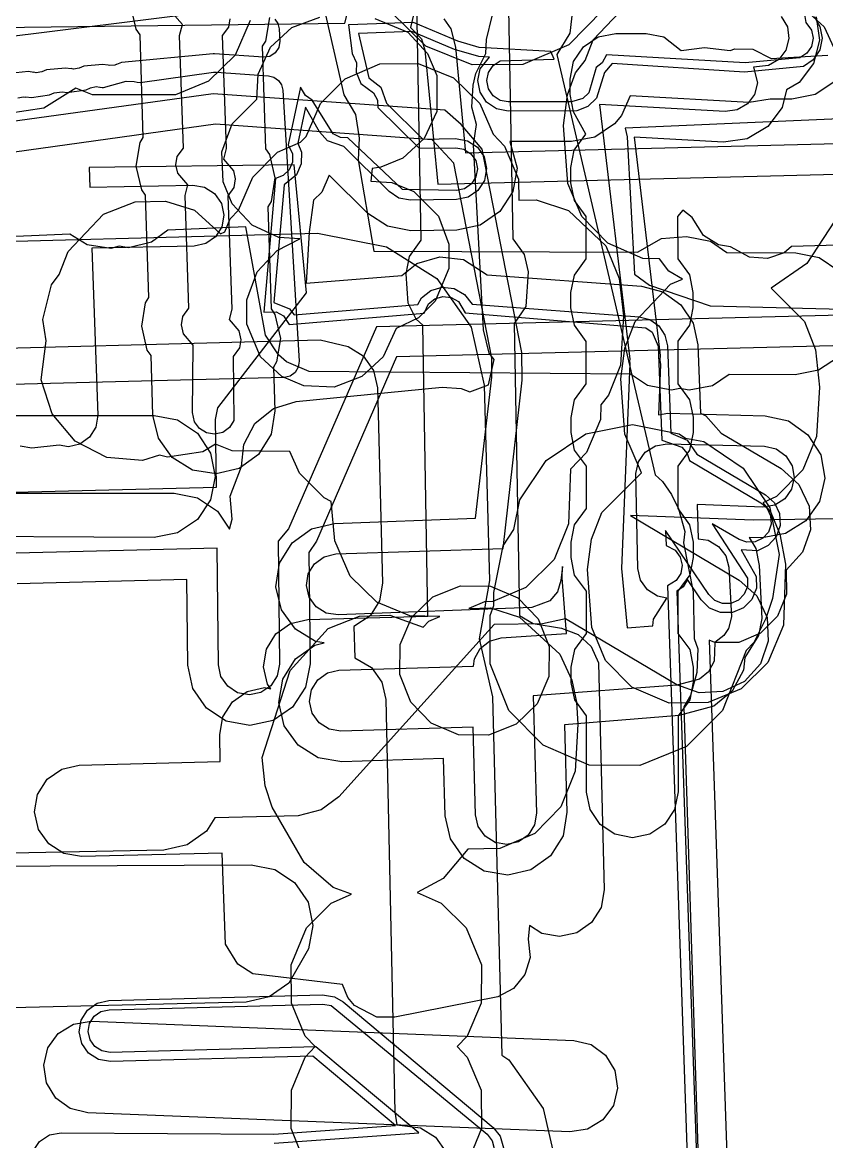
# Model space of a CAD drawing. Header units: metres. Extents: x 17722 to 17999, y 13535 to 15917.
# Drawn here: x 17817.44 to 17843.81, y 15825.4 to 15862.08 of the extents above; entities that cross this region are included whole.
import ezdxf

# ---------------------------------------------------------------- set-up
doc = ezdxf.new("R2010")
doc.units = ezdxf.units.M
doc.layers.add('AI_GREENING_EXCLUSIONS', color=1, linetype='Continuous')
doc.layers.add('AI_GREENING_LAWN', color=82, linetype='Continuous')

msp = doc.modelspace()

# ---------------------------------------------------------------- linework, layer by layer
at = {"layer": 'AI_GREENING_EXCLUSIONS'}
for points in [[(17816.515, 15865.271), (17816.63, 15861.907), (17828.015, 15862.054), (17830.341, 15871.104)], [(17832.345, 15871.029), (17830.161, 15861.912), (17830.529, 15861.544), (17830.641, 15861.17), (17831.057, 15856.775), (17868.13, 15857.706)], [(17825.438, 15870.825), (17827.98, 15859.701), (17828.368, 15859.057), (17828.485, 15858.286), (17828.452, 15857.571), (17828.969, 15854.582), (17837.603, 15854.551), (17838.397, 15854.996), (17839.212, 15855.062), (17839.997, 15854.904), (17840.537, 15854.541), (17842.792, 15854.53), (17843.557, 15854.375), (17844.204, 15853.939)], [(17833.339, 15864.835), (17833.516, 15854.985), (17833.895, 15854.475), (17834.019, 15853.903), (17833.942, 15852.768), (17833.565, 15852.211), (17833.737, 15842.641), (17834.183, 15842.373), (17835.111, 15842.224), (17835.659, 15842.02), (17836.088, 15841.622), (17836.332, 15841.089), (17836.517, 15833.645), (17836.415, 15833.069), (17836.1, 15832.576), (17835.62, 15832.241), (17835.048, 15832.115), (17834.472, 15832.218), (17834.064, 15832.478), (17834.018, 15832.036), (17834.087, 15831.43), (17833.915, 15830.87), (17833.543, 15830.419), (17833.026, 15830.144), (17829.65, 15829.475), (17829.064, 15829.477), (17828.332, 15829.856), (17828.111, 15830.117), (17827.936, 15830.544), (17824.997, 15830.896), (17824.504, 15831.212), (17824.106, 15831.862), (17823.99, 15834.851), (17819.381, 15834.737), (17818.804, 15834.838), (17818.31, 15835.151), (17817.973, 15835.629), (17817.844, 15836.2), (17817.944, 15836.777), (17818.257, 15837.271), (17818.736, 15837.608), (17819.307, 15837.737), (17823.929, 15837.85), (17823.911, 15838.744), (17824.014, 15839.32), (17824.329, 15839.813), (17824.809, 15840.148), (17825.38, 15840.274), (17825.588, 15840.237), (17825.478, 15840.392), (17825.348, 15840.962), (17825.445, 15841.539), (17825.756, 15842.035), (17826.233, 15842.374), (17826.803, 15842.505), (17830.737, 15842.619), (17830.566, 15852.156), (17830.349, 15852.347), (17830.091, 15852.872), (17830.029, 15853.832), (17830.133, 15854.408), (17830.516, 15854.946), (17830.344, 15864.528)], [(17842.399, 15863.141), (17843.724, 15861.93), (17844.039, 15861.242)], [(17824.908, 15862.144), (17824.416, 15861.004), (17823.548, 15860.155), (17822.465, 15859.701), (17819.739, 15859.709), (17819.194, 15859.922), (17818.147, 15859.263), (17816.989, 15859.092), (17816.744, 15859.153), (17816.167, 15858.976), (17814.341, 15859.077), (17813.302, 15859.616), (17812.515, 15860.615), (17811.945, 15860.446), (17810.757, 15860.446), (17810.435, 15860.511), (17809.088, 15861.142), (17808.278, 15861.952), (17807.954, 15862.565)], [(17825.539, 15862.238), (17825.413, 15861.468), (17825.306, 15861.296), (17825.413, 15857.934), (17825.542, 15857.754), (17825.721, 15856.98), (17825.595, 15856.21), (17825.489, 15856.037), (17825.597, 15852.686), (17825.724, 15852.509), (17825.903, 15851.722), (17825.778, 15850.952), (17825.671, 15850.779), (17825.721, 15849.349), (17825.595, 15848.578), (17825.184, 15847.915), (17824.551, 15847.459), (17823.791, 15847.28), (17823.021, 15847.406), (17822.357, 15847.817), (17821.902, 15848.45), (17821.723, 15849.21), (17821.664, 15851.158), (17821.536, 15851.335), (17821.357, 15852.122), (17821.482, 15852.892), (17821.589, 15853.065), (17821.483, 15856.414), (17821.483, 15856.414), (17821.354, 15856.593), (17821.175, 15857.367), (17821.301, 15858.137), (17821.407, 15858.31), (17821.303, 15861.669), (17821.172, 15861.851), (17820.993, 15862.611)], [(17836.479, 15862.489), (17835.356, 15861.345), (17833.847, 15860.698), (17832.186, 15860.682), (17830.664, 15861.302), (17829.52, 15862.425)], [(17835.512, 15862.759), (17835.384, 15861.728), (17834.968, 15861.024), (17838.182, 15847.249), (17838.428, 15847.032), (17838.722, 15846.601), (17838.954, 15846.139), (17839.163, 15845.387), (17839.118, 15845.025), (17839.436, 15843.415), (17839.464, 15841.89), (17839.586, 15841.549), (17839.548, 15840.769), (17839.341, 15840.016), (17839.129, 15839.649), (17840.761, 15787.854)], [(17835.512, 15862.759), (17835.384, 15861.728), (17834.968, 15861.024), (17838.182, 15847.249), (17838.428, 15847.032), (17838.722, 15846.601), (17838.954, 15846.139), (17839.163, 15845.387), (17839.118, 15845.025), (17839.436, 15843.415), (17839.464, 15841.89), (17839.586, 15841.549), (17839.548, 15840.769), (17839.341, 15840.016), (17839.129, 15839.649), (17840.761, 15787.854)], [(17844.25, 15855.845), (17843.163, 15854.176), (17841.992, 15853.365), (17843.077, 15852.273), (17843.438, 15851.344), (17843.571, 15850.127), (17843.477, 15848.501), (17843.024, 15847.417), (17842.169, 15846.54), (17841.714, 15846.333), (17841.978, 15846.018), (17842.278, 15845.308), (17842.46, 15844.319), (17842.395, 15842.327), (17841.88, 15841.095), (17841.003, 15840.24), (17839.919, 15839.787), (17838.65, 15839.77), (17837.418, 15840.285), (17836.563, 15841.162), (17836.11, 15842.246), (17835.965, 15844.146), (17836.095, 15845.144), (17836.434, 15846.019), (17837.741, 15847.316), (17837.192, 15848.582), (17837.064, 15850.401), (17837.194, 15851.399), (17837.533, 15852.274), (17838.693, 15853.496), (17839.077, 15853.66), (17838.636, 15853.927), (17838.324, 15854.326), (17837.786, 15854.343), (17836.635, 15854.841), (17835.78, 15855.718), (17835.327, 15856.802), (17835.182, 15858.702), (17835.312, 15859.7), (17835.573, 15860.424), (17835.891, 15860.828), (17836.158, 15861.502), (17837.227, 15862.628)], [(17814.887, 15846.645), (17822.42, 15846.645), (17823.185, 15846.493), (17823.834, 15846.059), (17824.232, 15845.464), (17824.315, 15845.802), (17824.257, 15846.552), (17824.626, 15847.518), (17824.698, 15848.245), (17825.066, 15848.933), (17825.67, 15849.428), (17826.416, 15849.654), (17831.199, 15850.123), (17831.828, 15850.084), (17832.108, 15849.974), (17832.722, 15850.201), (17832.908, 15851.029), (17832.749, 15851.241), (17832.556, 15851.997), (17832.228, 15858.06), (17832.324, 15858.73), (17832.178, 15859.301), (17832.215, 15860.021), (17832.304, 15860.403), (17832.637, 15861.054), (17832.659, 15861.522), (17832.846, 15862.28)], [(17842.321, 15862.272), (17842.519, 15861.935), (17842.572, 15861.549), (17842.474, 15861.171), (17842.239, 15860.86), (17841.903, 15860.662), (17841.407, 15860.615), (17841.54, 15860.097), (17841.443, 15859.719), (17841.208, 15859.407), (17840.872, 15859.208), (17840.486, 15859.154), (17836.365, 15859.382), (17837.353, 15851.046), (17837.347, 15850.97), (17837.359, 15850.895), (17837.087, 15844.178), (17837.273, 15842.234), (17838.11, 15842.3), (17838.131, 15842.519), (17838.573, 15843.205), (17838.26, 15843.27), (17837.93, 15843.479), (17837.705, 15843.797), (17837.618, 15844.178), (17837.552, 15847.294), (17837.637, 15847.675), (17837.862, 15847.994), (17838.192, 15848.202), (17838.577, 15848.268), (17841.771, 15848.188), (17842.151, 15848.102), (17842.47, 15847.877), (17842.679, 15847.547), (17842.745, 15847.163), (17842.659, 15846.782), (17842.435, 15846.463), (17842.105, 15846.255), (17841.72, 15846.188), (17839.564, 15846.276), (17839.593, 15845.157), (17839.928, 15845.104), (17840.264, 15844.906), (17840.5, 15844.595), (17840.598, 15844.218), (17840.688, 15842.592), (17840.592, 15842.214), (17840.436, 15841.98), (17840.139, 15841.755), (17840.123, 15841.142), (17839.939, 15840.798), (17839.637, 15840.551), (17838.899, 15840.357), (17834.189, 15840.001), (17834.297, 15836.16), (17834.231, 15835.776), (17834.024, 15835.445), (17833.706, 15835.219), (17833.325, 15835.133), (17832.94, 15835.198), (17832.61, 15835.406), (17832.384, 15835.724), (17832.297, 15836.104), (17832.217, 15838.976), (17827.882, 15838.847), (17827.497, 15838.911), (17827.167, 15839.118), (17826.94, 15839.436), (17826.853, 15839.816), (17826.917, 15840.201), (17827.124, 15840.532), (17827.442, 15840.758), (17827.822, 15840.846), (17832.23, 15840.978), (17832.261, 15841.216), (17832.451, 15841.557), (17832.758, 15841.799), (17833.133, 15841.905), (17835.282, 15842.048), (17835.133, 15843.875), (17835.145, 15844.24), (17835.099, 15843.791), (17834.982, 15843.419), (17834.731, 15843.12), (17834.142, 15842.9), (17827.79, 15842.659), (17827.405, 15842.721), (17827.073, 15842.925), (17826.844, 15843.241), (17826.753, 15843.621), (17826.815, 15844.006), (17827.019, 15844.338), (17827.335, 15844.567), (17827.715, 15844.658), (17833.199, 15844.83), (17833.826, 15850.347), (17833.813, 15851.261), (17832.518, 15857.926), (17831.83, 15858.729), (17831.294, 15859.203), (17823.699, 15859.742), (17816, 15858.681)], [(17843.463, 15862.264), (17843.571, 15861.491), (17843.375, 15860.736), (17842.904, 15860.113), (17842.495, 15859.872), (17842.344, 15859.286), (17841.875, 15858.662), (17841.203, 15858.265), (17840.431, 15858.155), (17837.498, 15858.317), (17838.346, 15851.163), (17838.334, 15851.012), (17838.359, 15850.861), (17838.291, 15849.215), (17838.602, 15849.268), (17841.796, 15849.187), (17842.557, 15849.016), (17843.195, 15848.566), (17843.612, 15847.907), (17843.745, 15847.138), (17843.573, 15846.376), (17843.124, 15845.739), (17842.464, 15845.322), (17841.695, 15845.189), (17841.273, 15845.199), (17841.481, 15844.839), (17841.597, 15844.276), (17841.686, 15842.541), (17841.578, 15841.988), (17841.121, 15841.268), (17841.08, 15840.851), (17840.712, 15840.163), (17840.109, 15839.668), (17838.978, 15839.36), (17835.216, 15839.061), (17835.296, 15836.188), (17835.166, 15835.419), (17834.75, 15834.758), (17834.114, 15834.307), (17833.353, 15834.133), (17832.584, 15834.264), (17831.923, 15834.679), (17831.472, 15835.315), (17831.298, 15836.076), (17831.245, 15837.947), (17827.912, 15837.847), (17827.143, 15837.976), (17826.481, 15838.39), (17826.028, 15839.026), (17825.853, 15839.786), (17825.983, 15840.556), (17826.396, 15841.218), (17827.032, 15841.67), (17827.332, 15841.739), (17827.057, 15841.783), (17826.393, 15842.192), (17825.935, 15842.824), (17825.754, 15843.583), (17825.877, 15844.353), (17826.286, 15845.018), (17826.918, 15845.476), (17827.677, 15845.657), (17832.302, 15845.832), (17832.832, 15850.455), (17832.83, 15851.075), (17831.588, 15857.461), (17830.873, 15858.231), (17823.774, 15858.744), (17816.718, 15857.761)], [(17824.239, 15862.195), (17824.196, 15861.924), (17823.993, 15861.649), (17824.122, 15857.94), (17824.031, 15857.594), (17824.359, 15857.215), (17824.421, 15856.949), (17824.378, 15856.666), (17824.176, 15856.391), (17824.304, 15852.682), (17824.218, 15852.344), (17824.541, 15851.97), (17824.604, 15851.677), (17824.56, 15851.407), (17824.358, 15851.133), (17824.377, 15849.034), (17824.234, 15848.802), (17824.012, 15848.642), (17823.746, 15848.58), (17823.477, 15848.624), (17823.244, 15848.767), (17823.085, 15848.989), (17823.021, 15849.289), (17823.042, 15851.5), (17822.72, 15851.874), (17822.656, 15852.167), (17822.7, 15852.437), (17822.902, 15852.711), (17822.902, 15852.711), (17822.774, 15856.407), (17822.865, 15856.753), (17822.537, 15857.132), (17822.474, 15857.412), (17822.518, 15857.682), (17822.72, 15857.956), (17822.592, 15861.652), (17822.688, 15862.006), (17822.355, 15862.39)], [(17829.001, 15862.209), (17830.077, 15861.761), (17830.724, 15861.062), (17831.026, 15860.339), (17831.026, 15859.159), (17830.617, 15858.277), (17829.918, 15857.63), (17829.195, 15857.328), (17828.904, 15857.289), (17828.869, 15856.872), (17829.551, 15856.833), (17830.274, 15856.531), (17831.08, 15855.725), (17831.421, 15854.808), (17831.421, 15854.016), (17830.973, 15852.94), (17830.433, 15852.4), (17829.695, 15852.051), (17829.275, 15851.116), (17828.576, 15850.469), (17827.659, 15850.128), (17826.673, 15850.167), (17825.95, 15850.469), (17825.251, 15851.116), (17824.803, 15852.192), (17824.803, 15852.984), (17825.144, 15853.901), (17825.791, 15854.6), (17826.536, 15854.985), (17825.854, 15855.024), (17824.972, 15855.433), (17824.325, 15856.132), (17824.023, 15856.855), (17823.984, 15857.841), (17824.325, 15858.758), (17825.132, 15859.564), (17825.171, 15860.385), (17825.58, 15861.267), (17826.279, 15861.914), (17827.196, 15862.255)], [(17843.066, 15862.403), (17843.123, 15862.077), (17843.308, 15861.828), (17843.362, 15861.56), (17843.308, 15861.292), (17843.156, 15861.065), (17842.929, 15860.913), (17841.135, 15860.749), (17836.592, 15861.015), (17836.449, 15860.749), (17836.253, 15860.603), (17836.015, 15859.769), (17835.818, 15859.58), (17835.441, 15859.47), (17833.369, 15859.47), (17833.101, 15859.523), (17832.874, 15859.675), (17832.722, 15859.902), (17832.669, 15860.17), (17832.722, 15860.438), (17832.874, 15860.665), (17833.101, 15860.816), (17834.879, 15860.87), (17834.77, 15861.122), (17832.42, 15861.26), (17831.72, 15861.468), (17830.266, 15862.079), (17828.132, 15861.999), (17828.258, 15861.061), (17828.396, 15860.75), (17828.386, 15860.451), (17828.533, 15860.071), (17828.957, 15859.773), (17829.081, 15859.53), (17829.1, 15859.286), (17830.448, 15857.952), (17831.65, 15857.97), (17831.919, 15857.921), (17832.148, 15857.772), (17832.303, 15857.548), (17832.36, 15857.281), (17832.311, 15857.012), (17832.163, 15856.783), (17831.938, 15856.628), (17831.671, 15856.57), (17829.899, 15856.6), (17828.115, 15858.292), (17827.872, 15858.309), (17827.627, 15858.431), (17826.946, 15859.526), (17826.724, 15859.686), (17826.559, 15859.954), (17826.158, 15858.066), (17826.296, 15857.774), (17826.293, 15857.501), (17826.185, 15857.25), (17825.989, 15857.06), (17825.742, 15856.961), (17825.355, 15852.581), (17825.763, 15852.589), (17826.002, 15852.457), (17826.191, 15852.176), (17830.615, 15852.545), (17830.755, 15852.852), (17830.969, 15853.023), (17831.231, 15853.098), (17831.503, 15853.067), (17831.742, 15852.935), (17831.959, 15852.557), (17837.885, 15852.07), (17838.092, 15851.922), (17838.287, 15851.463), (17838.408, 15848.383), (17839.057, 15848.153), (17839.237, 15847.947), (17839.315, 15847.716), (17841.651, 15846.333), (17841.854, 15846.151), (17841.972, 15845.904), (17841.987, 15845.632), (17841.897, 15845.374), (17841.714, 15845.171), (17841.468, 15845.053), (17841.195, 15845.038), (17840.938, 15845.128), (17840.06, 15845.648), (17841.208, 15843.859), (17841.209, 15843.586), (17841.106, 15843.333), (17840.915, 15843.139), (17840.663, 15843.033), (17840.39, 15843.031), (17840.137, 15843.134), (17839.942, 15843.326), (17838.524, 15845.42), (17838.543, 15844.931), (17838.846, 15844.776), (17839.006, 15844.554), (17839.068, 15844.288), (17839.024, 15844.019), (17838.88, 15843.787), (17838.591, 15843.611), (17839.38, 15820.782)], [(17843.401, 15862.276), (17843.586, 15861.942), (17843.662, 15861.56), (17843.585, 15861.177), (17843.368, 15860.853), (17843.044, 15860.636), (17841.118, 15860.449), (17836.778, 15860.728), (17836.524, 15860.438), (17836.261, 15859.597), (17835.98, 15859.327), (17835.617, 15859.185), (17833.369, 15859.17), (17832.986, 15859.246), (17832.662, 15859.463), (17832.445, 15859.787), (17832.369, 15860.17), (17832.445, 15860.552), (17832.756, 15860.94), (17832.403, 15860.96), (17831.604, 15861.192), (17830.211, 15861.777), (17828.46, 15861.711), (17828.803, 15860.264), (17829.192, 15859.959), (17829.384, 15859.427), (17830.569, 15858.254), (17831.646, 15858.27), (17832.029, 15858.2), (17832.357, 15857.988), (17832.579, 15857.667), (17832.66, 15857.285), (17832.59, 15856.901), (17832.378, 15856.574), (17832.057, 15856.352), (17831.675, 15856.27), (17830.169, 15856.248), (17829.786, 15856.322), (17829.467, 15856.531), (17827.977, 15858.006), (17827.443, 15858.193), (17827.187, 15858.488), (17826.726, 15859.295), (17826.476, 15858.119), (17826.591, 15857.829), (17826.586, 15857.439), (17826.432, 15857.08), (17826.025, 15856.757), (17825.684, 15852.894), (17826.195, 15852.686), (17826.351, 15852.491), (17830.405, 15852.828), (17830.526, 15853.046), (17830.831, 15853.289), (17831.207, 15853.397), (17831.594, 15853.353), (17831.935, 15853.164), (17832.183, 15852.841), (17837.662, 15852.433), (17838.013, 15852.341), (17838.307, 15852.131), (17838.508, 15851.829), (17838.587, 15851.475), (17838.699, 15848.615), (17839.24, 15848.39), (17839.556, 15847.922), (17841.804, 15846.591), (17842.094, 15846.331), (17842.263, 15845.979), (17842.284, 15845.589), (17842.155, 15845.221), (17841.894, 15844.931), (17841.543, 15844.762), (17841.001, 15844.794), (17841.501, 15843.92), (17841.504, 15843.53), (17841.357, 15843.168), (17841.083, 15842.891), (17840.723, 15842.739), (17840.333, 15842.736), (17839.972, 15842.883), (17839.694, 15843.158), (17839.246, 15843.818), (17839.1, 15843.582), (17838.898, 15843.437), (17839.679, 15820.793)], [(17831.26, 15862.198), (17831.483, 15861.865), (17831.636, 15861.264), (17831.965, 15857.798), (17868.105, 15858.706)], [(17848.745, 15854.908), (17842.657, 15854.738), (17842.419, 15854.53), (17841.864, 15854.344), (17841.28, 15854.384), (17840.661, 15854.718), (17840.263, 15854.786), (17839.768, 15855.097), (17839.403, 15855.689), (17839.095, 15855.927), (17838.923, 15855.72), (17838.924, 15854.329), (17839.31, 15853.802), (17839.425, 15853.228), (17839.425, 15852.728), (17839.312, 15852.154), (17838.926, 15851.627), (17838.927, 15850.236), (17839.314, 15849.709), (17839.428, 15849.135), (17839.429, 15848.635), (17839.315, 15848.061), (17838.93, 15847.534), (17838.931, 15846.143), (17839.317, 15845.616), (17839.432, 15845.043), (17839.432, 15844.543), (17839.318, 15843.968), (17838.933, 15843.441), (17838.934, 15842.05), (17839.32, 15841.524), (17839.435, 15840.95), (17839.436, 15840.45), (17839.322, 15839.875), (17838.936, 15839.348), (17838.938, 15836.856), (17838.825, 15836.282), (17838.5, 15835.795), (17838.014, 15835.47), (17837.44, 15835.355), (17836.866, 15835.469), (17836.379, 15835.794), (17836.053, 15836.28), (17835.938, 15836.854), (17835.936, 15839.346), (17835.55, 15839.872), (17835.436, 15840.446), (17835.435, 15840.946), (17835.549, 15841.52), (17835.934, 15842.048), (17835.933, 15843.438), (17835.547, 15843.965), (17835.547, 15843.965), (17835.432, 15844.539), (17835.432, 15845.039), (17835.545, 15845.613), (17835.931, 15846.141), (17835.93, 15847.531), (17835.543, 15848.058), (17835.429, 15848.632), (17835.428, 15849.132), (17835.542, 15849.706), (17835.927, 15850.234), (17835.926, 15851.624), (17835.54, 15852.151), (17835.425, 15852.725), (17835.425, 15853.225), (17835.539, 15853.799), (17835.924, 15854.327), (17835.923, 15855.717), (17835.537, 15856.244), (17835.422, 15856.818), (17835.421, 15857.318), (17835.535, 15857.892), (17835.91, 15858.412), (17835.51, 15859.144), (17835.396, 15859.718), (17835.396, 15860.218), (17835.51, 15860.792), (17835.835, 15861.279), (17836.322, 15861.604), (17836.896, 15861.718), (17837.896, 15861.718), (17838.47, 15861.604), (17839.036, 15861.16), (17839.807, 15861.261), (17840.644, 15861.157), (17840.8, 15861.217), (17841.385, 15861.204), (17841.994, 15860.89), (17843.849, 15861)], [(17826.718, 15824.673), (17826.25, 15825.826), (17826.264, 15827.084), (17826.718, 15828.167), (17827.041, 15828.509), (17826.718, 15828.852), (17826.264, 15829.935), (17826.25, 15831.193), (17826.756, 15832.403), (17827.567, 15833.214), (17828.232, 15833.506), (17827.627, 15833.719), (17826.68, 15834.545), (17825.629, 15836.354), (17825.403, 15837.055), (17825.308, 15837.989), (17826.225, 15840.841), (17827.463, 15842.214), (17828.493, 15842.621), (17829.487, 15842.648), (17830.581, 15842.254), (17830.768, 15842.452), (17831.131, 15842.608), (17830.145, 15842.625), (17829.061, 15843.078), (17828.184, 15843.933), (17827.686, 15845.084), (17827.569, 15846.378), (17827.333, 15846.494), (17826.523, 15847.304), (17826.21, 15848.012), (17824.325, 15848.034), (17823.771, 15848.251), (17823.355, 15848.002), (17822.197, 15847.831), (17821.943, 15847.895), (17821.376, 15847.716), (17820.21, 15847.816), (17819.171, 15848.355), (17818.417, 15849.251), (17818.063, 15850.367), (17818.218, 15851.637), (17818.114, 15852.343), (17818.399, 15853.478), (17818.654, 15853.821), (17818.947, 15854.568), (17820.107, 15855.79), (17821.137, 15856.197), (17822.131, 15856.224), (17823.08, 15855.924), (17823.941, 15855.153), (17824.079, 15855.211), (17824.258, 15855.637), (17824.53, 15855.928), (17824.997, 15857.01), (17825.808, 15857.821), (17825.808, 15857.821), (17826.563, 15858.151), (17826.746, 15858.335), (17827.214, 15859.417), (17828.024, 15860.228), (17829.165, 15860.719), (17830.422, 15860.734), (17831.576, 15860.266), (17832.443, 15859.417), (17832.879, 15858.41), (17833.249, 15858.022), (17833.702, 15856.939), (17833.716, 15856.252), (17834.29, 15856.268), (17835.34, 15855.916), (17836.564, 15854.757), (17837.011, 15853.682), (17837.144, 15852.465), (17837.05, 15850.839), (17836.66, 15849.856), (17836.41, 15849.546), (17836.393, 15849.068), (17835.94, 15847.984), (17835.413, 15847.436), (17835.343, 15845.643), (17834.873, 15844.478), (17833.951, 15843.556), (17832.867, 15843.103), (17832.591, 15843.086), (17832.073, 15842.867), (17832.792, 15842.886), (17833.741, 15842.586), (17835.066, 15841.375), (17835.452, 15840.519), (17835.607, 15839.8), (17835.646, 15839.083), (17835.569, 15837.538), (17835.099, 15836.373), (17834.244, 15835.496), (17833.093, 15834.998), (17832.04, 15834.981), (17831.242, 15834.016), (17830.382, 15833.56), (17831.175, 15833.214), (17831.986, 15832.403), (17832.492, 15831.193), (17832.478, 15829.935), (17832.024, 15828.852), (17831.701, 15828.509), (17832.024, 15828.167), (17832.478, 15827.084), (17832.492, 15825.826), (17832.024, 15824.673)], [(17844.075, 15860.145), (17843.426, 15859.712), (17842.661, 15859.56), (17841.951, 15859.56), (17841.268, 15859.45), (17837.363, 15859.668), (17837.081, 15859.025), (17836.856, 15858.755), (17836.207, 15858.322), (17835.441, 15858.17), (17833.423, 15858.17), (17833.66, 15857.3), (17833.519, 15856.532), (17833.095, 15855.877), (17832.453, 15855.434), (17831.69, 15855.27), (17830.174, 15855.248), (17829.408, 15855.397), (17828.771, 15855.813), (17827.496, 15857.071), (17827.256, 15856.514), (17826.984, 15856.249), (17826.842, 15855.202), (17826.744, 15853.527), (17829.884, 15853.788), (17830.373, 15854.178), (17831.124, 15854.393), (17831.899, 15854.305), (17832.677, 15853.807), (17837.737, 15853.43), (17838.438, 15853.247), (17839.027, 15852.825), (17839.427, 15852.221), (17839.586, 15851.514), (17839.674, 15849.27), (17839.851, 15849.183), (17840.345, 15848.616), (17842.313, 15847.452), (17842.894, 15846.931), (17843.232, 15846.227), (17843.274, 15845.448), (17843.015, 15844.712), (17842.48, 15844.124), (17842.486, 15843.341), (17842.192, 15842.618), (17841.644, 15842.063), (17840.925, 15841.759), (17840.144, 15841.754), (17839.954, 15841.832), (17840.679, 15820.827)], [(17860.026, 15859.605), (17837.198, 15858.609), (17837.269, 15858.333), (17837.513, 15853.828), (17837.999, 15853.464), (17839.99, 15852.793), (17849.081, 15852.562)], [(17817.196, 15846.679), (17823.804, 15846.842), (17823.778, 15849.059), (17823.849, 15849.443), (17826.754, 15853.216), (17826.356, 15857.413), (17819.632, 15857.325), (17819.655, 15856.679), (17823.032, 15856.745), (17823.416, 15856.676), (17823.745, 15856.466), (17823.968, 15856.146), (17824.051, 15855.764), (17823.983, 15855.38), (17823.772, 15855.052), (17823.452, 15854.829), (17823.071, 15854.745), (17819.724, 15854.68), (17819.916, 15849.202), (17819.853, 15848.817), (17819.648, 15848.486), (17819.331, 15848.258), (17818.951, 15848.168), (17818.649, 15848.217), (17817.752, 15848.126), (17817.367, 15848.189)], [(17809.261, 15799.026), (17807.936, 15849.566), (17808.266, 15851.489), (17809.307, 15853.139), (17810.9, 15854.265), (17813.063, 15854.804), (17827.117, 15855.173), (17829.376, 15854.727), (17831.026, 15853.686), (17832.152, 15852.093), (17832.583, 15850.19), (17832.751, 15843.79), (17832.421, 15841.873), (17832.851, 15839.977), (17833.159, 15828.225), (17833.393, 15828.077), (17834.519, 15826.484), (17834.95, 15824.581)], [(17844.194, 15851.111), (17843.544, 15850.68), (17842.778, 15850.53), (17840.615, 15850.537), (17840.067, 15850.172), (17839.302, 15850.021), (17838.999, 15850.08), (17838.721, 15850.025), (17837.933, 15850.18), (17837.381, 15850.548), (17826.846, 15850.632), (17826.104, 15850.958), (17825.844, 15851.179), (17825.413, 15851.829), (17824.765, 15855.373), (17822.211, 15855.267), (17821.68, 15854.878), (17820.922, 15854.692), (17820.62, 15854.739), (17820.342, 15854.67), (17819.57, 15854.787), (17818.997, 15855.133), (17816.211, 15855.018)], [(17868.254, 15853.088), (17829.048, 15852.103), (17826.169, 15845.478), (17825.824, 15845.079), (17825.872, 15841.049), (17825.8, 15840.665), (17825.587, 15840.338), (17825.265, 15840.118), (17824.883, 15840.037), (17824.5, 15840.109), (17824.173, 15840.322), (17823.952, 15840.644), (17823.872, 15841.025), (17823.827, 15844.842), (17817.245, 15844.68)], [(17868.279, 15852.088), (17829.711, 15851.12), (17827.087, 15845.08), (17826.829, 15844.7), (17826.872, 15841.06), (17826.728, 15840.293), (17826.302, 15839.64), (17825.659, 15839.198), (17824.895, 15839.037), (17824.128, 15839.18), (17823.474, 15839.606), (17823.033, 15840.25), (17822.872, 15841.014), (17822.839, 15843.817), (17817.269, 15843.68)], [(17813.155, 15851.306), (17827.209, 15851.674), (17828.122, 15851.46), (17828.122, 15851.46), (17828.617, 15851.147), (17828.955, 15850.669), (17829.084, 15850.099), (17829.252, 15843.698), (17829.153, 15843.121), (17828.84, 15842.626), (17828.311, 15842.277), (17828.34, 15841.255), (17828.885, 15840.934), (17829.223, 15840.456), (17829.352, 15839.886), (17829.656, 15826.374), (17829.717, 15825.944), (17830.489, 15825.85), (17830.984, 15825.538), (17831.322, 15825.06)], [(17815.911, 15849.199), (17821.767, 15849.199), (17822.533, 15849.047), (17823.182, 15848.613), (17823.615, 15847.964), (17823.767, 15847.199), (17823.615, 15846.434), (17823.182, 15845.785), (17822.533, 15845.351), (17821.767, 15845.199), (17813.848, 15845.241)], [(17848.908, 15845.879), (17841.398, 15845.766), (17837.38, 15845.914), (17840.937, 15843.801), (17841.517, 15843.279), (17841.853, 15842.575), (17841.895, 15841.795), (17841.634, 15841.06), (17841.113, 15840.479), (17840.408, 15840.143), (17839.629, 15840.102), (17838.893, 15840.362), (17835.242, 15842.531), (17834.494, 15842.371), (17832.905, 15842.347), (17827.822, 15836.692), (17827.236, 15836.267), (17826.48, 15836.074), (17823.757, 15836.006), (17823.482, 15835.572), (17822.844, 15835.123), (17822.083, 15834.952), (17813.781, 15834.786)], [(17805.171, 15834.371), (17824.948, 15834.462), (17825.715, 15834.316), (17826.367, 15833.888), (17826.806, 15833.243), (17826.965, 15832.479), (17826.819, 15831.712), (17826.175, 15830.585), (17825.537, 15830.136), (17824.776, 15829.965), (17815.287, 15829.737)], [(17817.785, 15825.075), (17818.004, 15825.398), (17818.33, 15825.613), (17818.713, 15825.687), (17825.687, 15825.642), (17829.675, 15825.928), (17826.961, 15828.195), (17820.328, 15828.021), (17819.943, 15828.087), (17819.613, 15828.295), (17819.388, 15828.614), (17819.302, 15828.994), (17819.368, 15829.379), (17819.576, 15829.709), (17819.895, 15829.934), (17820.275, 15830.02), (17827.286, 15830.204), (17827.671, 15830.138), (17827.954, 15829.972), (17832.872, 15825.863), (17833.103, 15825.571), (17833.213, 15825.196)], [(17825.697, 15825.342), (17830.437, 15825.681), (17827.067, 15828.497), (17820.32, 15828.321), (17820.051, 15828.367), (17819.82, 15828.513), (17819.662, 15828.736), (17819.602, 15829.002), (17819.648, 15829.271), (17819.794, 15829.502), (17820.017, 15829.66), (17820.283, 15829.72), (17827.294, 15829.904), (17827.563, 15829.858), (17832.675, 15825.636), (17832.843, 15825.42), (17832.914, 15825.17)]]:
    msp.add_lwpolyline(points, dxfattribs=at)
for points in [[(17833.75, 15846.425), (17834.618, 15847.722), (17835.915, 15848.59), (17837.446, 15848.894), (17838.977, 15848.59), (17839.176, 15848.456), (17839.779, 15848.337), (17841.076, 15847.469), (17841.944, 15846.172), (17842.248, 15844.641), (17842.027, 15843.2), (17841.815, 15842.545), (17841.422, 15841.755), (17841.173, 15841.488), (17840.396, 15839.528), (17839.209, 15838.341), (17837.687, 15837.721), (17836.026, 15837.737), (17834.517, 15838.384), (17833.394, 15839.528), (17832.774, 15841.05), (17832.774, 15842.634), (17832.895, 15842.963), (17832.895, 15843.389), (17833.199, 15844.92), (17833.558, 15845.456), (17833.75, 15846.425)], [(17834.313, 15839.745), (17833.631, 15839.079), (17832.723, 15838.714), (17831.736, 15838.727), (17830.845, 15839.113), (17830.179, 15839.795), (17829.814, 15840.703), (17829.827, 15841.69), (17830.213, 15842.581), (17830.895, 15843.247), (17831.803, 15843.612), (17832.79, 15843.599), (17833.681, 15843.213), (17834.347, 15842.531), (17834.712, 15841.623), (17834.699, 15840.636), (17834.313, 15839.745)], [(17818.621, 15828.94), (17819.119, 15829.247), (17819.697, 15829.339), (17835.516, 15828.713), (17836.085, 15828.575), (17836.558, 15828.23), (17836.863, 15827.73), (17836.953, 15827.152), (17836.815, 15826.583), (17836.47, 15826.11), (17835.97, 15825.805), (17835.392, 15825.715), (17819.584, 15826.341), (17819.015, 15826.477), (17818.541, 15826.82), (17818.234, 15827.319), (17818.142, 15827.897), (17818.277, 15828.466), (17818.621, 15828.94)]]:
    msp.add_lwpolyline(points, close=True, dxfattribs=at)
at = {"layer": 'AI_GREENING_LAWN'}
for points in [[(17809.708, 15862.284), (17813.869, 15861.606), (17813.903, 15861.602), (17816.347, 15861.539), (17816.384, 15861.541), (17823.685, 15862.451)], [(17825.714, 15862.189), (17825.815, 15862.041), (17825.858, 15861.868), (17825.882, 15861.464), (17825.85, 15861.255), (17825.735, 15861.079), (17825.557, 15860.965), (17825.348, 15860.935), (17823.742, 15861.048), (17823.701, 15861.048), (17820.696, 15860.759), (17820.524, 15860.698), (17820.523, 15860.7), (17820.472, 15860.677), (17820.31, 15860.662), (17820.256, 15860.675), (17820.255, 15860.672), (17820.075, 15860.699), (17819.456, 15860.639), (17819.301, 15860.579), (17819.114, 15860.546), (17819.039, 15860.562), (17819.038, 15860.555), (17818.858, 15860.582), (17818.239, 15860.522), (17818.084, 15860.462), (17817.897, 15860.429), (17817.822, 15860.445), (17817.821, 15860.438), (17817.641, 15860.466), (17817.022, 15860.405)], [(17817.296, 15859.603), (17817.481, 15859.644), (17817.557, 15859.631), (17817.558, 15859.638), (17817.739, 15859.618), (17818.337, 15859.702), (17818.483, 15859.766), (17818.749, 15859.802), (17818.908, 15859.781), (17819.529, 15859.867), (17819.681, 15859.932), (17819.866, 15859.973), (17819.987, 15859.953), (17819.988, 15859.96), (17820.063, 15859.945), (17820.1, 15859.949), (17820.844, 15860.148), (17821.112, 15860.145), (17821.204, 15860.118), (17821.307, 15860.111), (17823.708, 15860.442), (17823.812, 15860.446), (17825.515, 15860.323), (17825.689, 15860.278), (17825.835, 15860.175), (17825.936, 15860.028), (17825.978, 15859.854), (17826.511, 15850.972), (17826.483, 15850.775), (17826.38, 15850.604), (17826.219, 15850.487), (17826.025, 15850.443), (17813.256, 15850.108)]]:
    msp.add_lwpolyline(points, dxfattribs=at)

doc.saveas('drawing.dxf')
